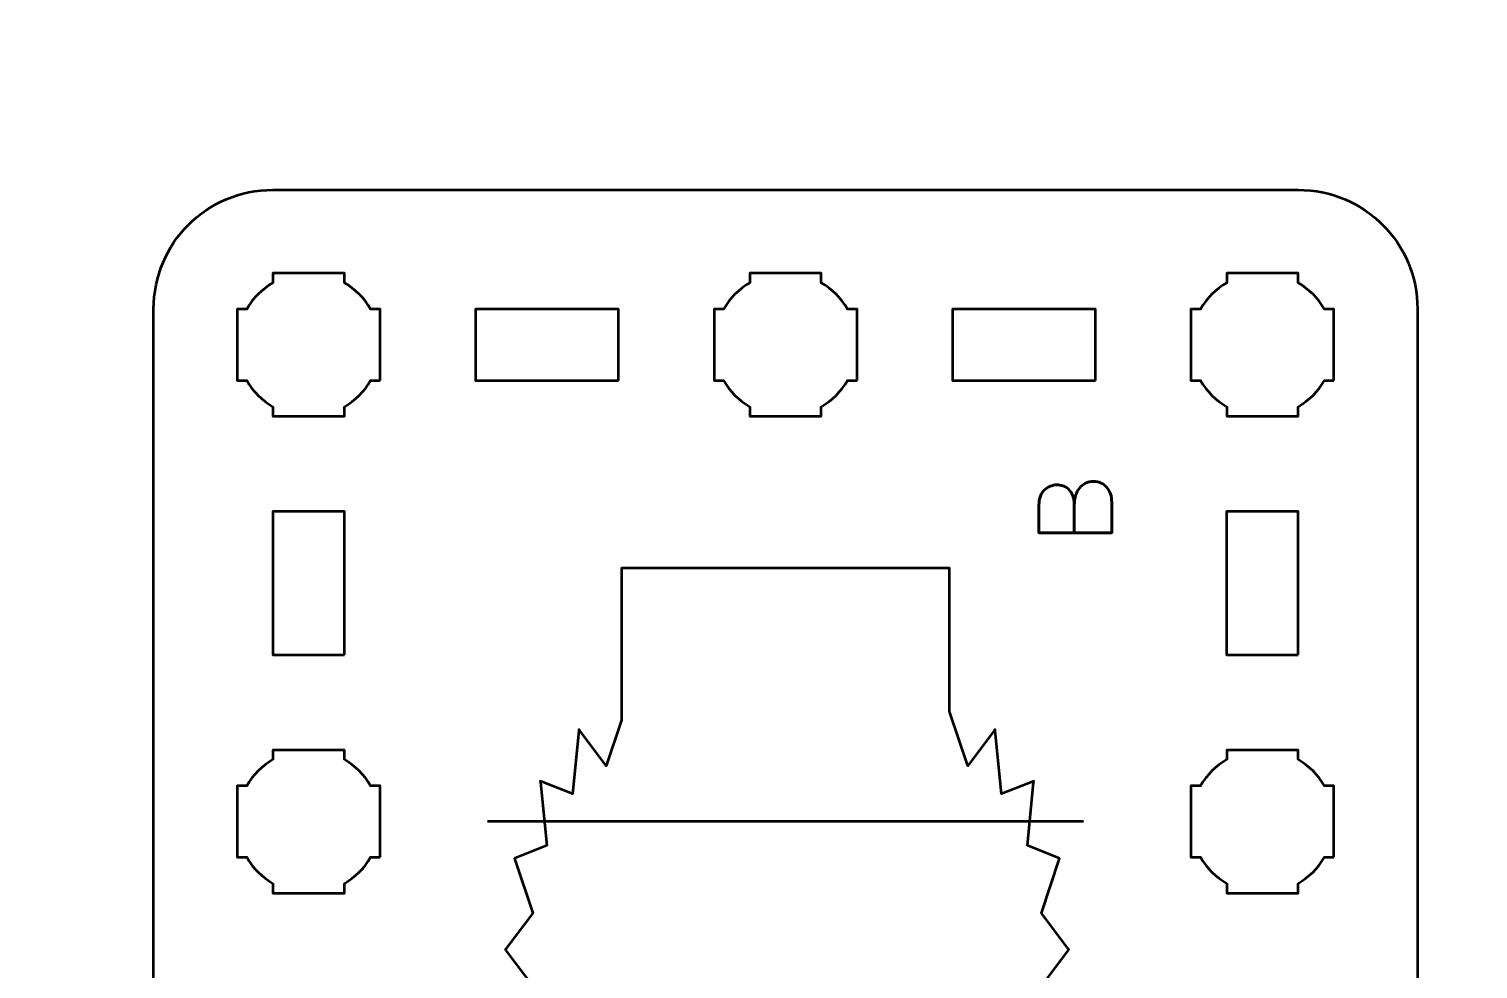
# Model space of a CAD drawing. Header units: centimetres. Extents: x -21 to 0, y -29.7 to 0.
# Drawn here: x -14.92 to -8.85, y -19.72 to -15.77 of the extents above; entities that cross this region are included whole.
import ezdxf

# ---------------------------------------------------------------- set-up
doc = ezdxf.new("R2010")
doc.units = ezdxf.units.CM
doc.header["$MEASUREMENT"] = 0
doc.layers.add('Layer 1', color=7, linetype='Continuous')

msp = doc.modelspace()

# ---------------------------------------------------------------- linework, layer by layer
at = {"layer": 'Layer 1', "color": 22, "lineweight": 53}
msp.add_open_spline([(-21.00003, -29.19995), (-21.00003, -29.19995), (-21.00003, -0.49992), (-21.00003, -0.49992), (-21.00003, -0.49992), (-21.00003, -0.22295), (-20.77694, 0.00004), (-20.49994, 0.00004), (-20.49994, 0.00004), (-20.49994, 0.00004), (-0.50008, 0.00004), (-0.50008, 0.00004), (-0.50008, 0.00004), (-0.22294, 0.00004), (0.00002, -0.22295), (0.00002, -0.49992), (0.00002, -0.49992), (0.00002, -0.49992), (0.00002, -29.19995), (0.00002, -29.19995), (0.00002, -29.19995), (0.00002, -29.47695), (-0.22294, -29.70004), (-0.50008, -29.70004), (-0.50008, -29.70004), (-0.50008, -29.70004), (-20.49994, -29.70004), (-20.49994, -29.70004), (-20.49994, -29.70004), (-20.77694, -29.70004), (-21.00003, -29.47695), (-21.00003, -29.19995)], degree=3, knots=[0, 0, 0, 0, 0.125, 0.125, 0.125, 0.125, 0.25, 0.25, 0.25, 0.25, 0.375, 0.375, 0.375, 0.375, 0.5, 0.5, 0.5, 0.5, 0.625, 0.625, 0.625, 0.625, 0.75, 0.75, 0.75, 0.75, 0.875, 0.875, 0.875, 0.875, 1, 1, 1, 1], dxfattribs=at)
at = {"layer": 'Layer 1', "color": 114, "lineweight": 53}
msp.add_open_spline([(-9.80017, -23.75001), (-9.80017, -23.75001), (-9.60006, -23.75003), (-9.60006, -23.75003), (-9.60006, -23.75003), (-9.32306, -23.75003), (-9.09997, -23.52694), (-9.09997, -23.24994), (-9.09997, -23.24994), (-9.09997, -23.24994), (-9.09997, -16.95007), (-9.09997, -16.95007), (-9.09997, -16.95007), (-9.09997, -16.67293), (-9.32306, -16.44997), (-9.60006, -16.44997), (-9.60006, -16.44997), (-9.60006, -16.44997), (-13.89993, -16.44997), (-13.89993, -16.44997), (-13.89993, -16.44997), (-14.17707, -16.44997), (-14.40003, -16.67293), (-14.40003, -16.95007), (-14.40003, -16.95007), (-14.40003, -16.95007), (-14.40003, -23.24994), (-14.40003, -23.24994), (-14.40003, -23.24994), (-14.40003, -23.52694), (-14.17707, -23.75003), (-13.89993, -23.75003), (-13.89993, -23.75003), (-13.89993, -23.75003), (-12.13445, -23.75003), (-12.13445, -23.75003), (-12.13445, -23.75003), (-12.13445, -23.75003), (-9.80017, -23.75001), (-9.80017, -23.75001)], degree=3, knots=[0, 0, 0, 0, 0.1, 0.1, 0.1, 0.1, 0.2, 0.2, 0.2, 0.2, 0.3, 0.3, 0.3, 0.3, 0.4, 0.4, 0.4, 0.4, 0.5, 0.5, 0.5, 0.5, 0.6, 0.6, 0.6, 0.6, 0.7, 0.7, 0.7, 0.7, 0.8, 0.8, 0.8, 0.8, 0.9, 0.9, 0.9, 0.9, 1, 1, 1, 1], dxfattribs=at)
at = {"layer": 'Layer 1', "lineweight": 53}
for points in [[(-13.45, -17.24993), (-13.45, -17.24993), (-13.49011, -17.24993), (-13.49011, -17.24993), (-13.49011, -17.24993), (-13.51643, -17.29554), (-13.55446, -17.33346), (-13.59993, -17.35978), (-13.59993, -17.35978), (-13.59993, -17.35978), (-13.59993, -17.4), (-13.59993, -17.4), (-13.59993, -17.4), (-13.59993, -17.4), (-13.75, -17.4), (-13.75, -17.4), (-13.75, -17.4), (-13.75, -17.4), (-13.89993, -17.4), (-13.89993, -17.4), (-13.89993, -17.4), (-13.89993, -17.4), (-13.89993, -17.35978), (-13.89993, -17.35978), (-13.89993, -17.35978), (-13.94555, -17.33346), (-13.98343, -17.29554), (-14.00975, -17.24993), (-14.00975, -17.24993), (-14.00975, -17.24993), (-14.05, -17.24993), (-14.05, -17.24993), (-14.05, -17.24993), (-14.05, -17.24993), (-14.05, -17.1), (-14.05, -17.1), (-14.05, -17.1), (-14.05, -17.1), (-14.05, -16.94992), (-14.05, -16.94992), (-14.05, -16.94992), (-14.05, -16.94992), (-14.00975, -16.94992), (-14.00975, -16.94992), (-14.00975, -16.94992), (-13.98343, -16.90445), (-13.94555, -16.86642), (-13.89993, -16.8401), (-13.89993, -16.8401), (-13.89993, -16.8401), (-13.89993, -16.79999), (-13.89993, -16.79999), (-13.89993, -16.79999), (-13.89993, -16.79999), (-13.75, -16.79999), (-13.75, -16.79999), (-13.75, -16.79999), (-13.75, -16.79999), (-13.59993, -16.79999), (-13.59993, -16.79999), (-13.59993, -16.79999), (-13.59993, -16.79999), (-13.59993, -16.8401), (-13.59993, -16.8401), (-13.59993, -16.8401), (-13.55446, -16.86642), (-13.51643, -16.90445), (-13.49011, -16.94992), (-13.49011, -16.94992), (-13.49011, -16.94992), (-13.45, -16.94992), (-13.45, -16.94992), (-13.45, -16.94992), (-13.45, -16.94992), (-13.45, -17.1), (-13.45, -17.1), (-13.45, -17.1), (-13.45, -17.1), (-13.45, -17.24993), (-13.45, -17.24993)], [(-11.45, -17.24993), (-11.45, -17.24993), (-11.49011, -17.24993), (-11.49011, -17.24993), (-11.49011, -17.24993), (-11.51643, -17.29554), (-11.55446, -17.33346), (-11.59993, -17.35978), (-11.59993, -17.35978), (-11.59993, -17.35978), (-11.59993, -17.4), (-11.59993, -17.4), (-11.59993, -17.4), (-11.59993, -17.4), (-11.75, -17.4), (-11.75, -17.4), (-11.75, -17.4), (-11.75, -17.4), (-11.89993, -17.4), (-11.89993, -17.4), (-11.89993, -17.4), (-11.89993, -17.4), (-11.89993, -17.35978), (-11.89993, -17.35978), (-11.89993, -17.35978), (-11.94555, -17.33346), (-11.98343, -17.29554), (-12.00975, -17.24993), (-12.00975, -17.24993), (-12.00975, -17.24993), (-12.05, -17.24993), (-12.05, -17.24993), (-12.05, -17.24993), (-12.05, -17.24993), (-12.05, -17.1), (-12.05, -17.1), (-12.05, -17.1), (-12.05, -17.1), (-12.05, -16.94992), (-12.05, -16.94992), (-12.05, -16.94992), (-12.05, -16.94992), (-12.00975, -16.94992), (-12.00975, -16.94992), (-12.00975, -16.94992), (-11.98343, -16.90445), (-11.94555, -16.86642), (-11.89993, -16.8401), (-11.89993, -16.8401), (-11.89993, -16.8401), (-11.89993, -16.79999), (-11.89993, -16.79999), (-11.89993, -16.79999), (-11.89993, -16.79999), (-11.75, -16.79999), (-11.75, -16.79999), (-11.75, -16.79999), (-11.75, -16.79999), (-11.59993, -16.79999), (-11.59993, -16.79999), (-11.59993, -16.79999), (-11.59993, -16.79999), (-11.59993, -16.8401), (-11.59993, -16.8401), (-11.59993, -16.8401), (-11.55446, -16.86642), (-11.51643, -16.90445), (-11.49011, -16.94992), (-11.49011, -16.94992), (-11.49011, -16.94992), (-11.45, -16.94992), (-11.45, -16.94992), (-11.45, -16.94992), (-11.45, -16.94992), (-11.45, -17.1), (-11.45, -17.1), (-11.45, -17.1), (-11.45, -17.1), (-11.45, -17.24993), (-11.45, -17.24993)], [(-9.45, -17.24993), (-9.45, -17.24993), (-9.49011, -17.24993), (-9.49011, -17.24993), (-9.49011, -17.24993), (-9.51643, -17.29554), (-9.55446, -17.33346), (-9.59993, -17.35978), (-9.59993, -17.35978), (-9.59993, -17.35978), (-9.59993, -17.4), (-9.59993, -17.4), (-9.59993, -17.4), (-9.59993, -17.4), (-9.75, -17.4), (-9.75, -17.4), (-9.75, -17.4), (-9.75, -17.4), (-9.89993, -17.4), (-9.89993, -17.4), (-9.89993, -17.4), (-9.89993, -17.4), (-9.89993, -17.35978), (-9.89993, -17.35978), (-9.89993, -17.35978), (-9.94555, -17.33346), (-9.98343, -17.29554), (-10.00975, -17.24993), (-10.00975, -17.24993), (-10.00975, -17.24993), (-10.05, -17.24993), (-10.05, -17.24993), (-10.05, -17.24993), (-10.05, -17.24993), (-10.05, -17.1), (-10.05, -17.1), (-10.05, -17.1), (-10.05, -17.1), (-10.05, -16.94992), (-10.05, -16.94992), (-10.05, -16.94992), (-10.05, -16.94992), (-10.00975, -16.94992), (-10.00975, -16.94992), (-10.00975, -16.94992), (-9.98343, -16.90445), (-9.94555, -16.86642), (-9.89993, -16.8401), (-9.89993, -16.8401), (-9.89993, -16.8401), (-9.89993, -16.79999), (-9.89993, -16.79999), (-9.89993, -16.79999), (-9.89993, -16.79999), (-9.75, -16.79999), (-9.75, -16.79999), (-9.75, -16.79999), (-9.75, -16.79999), (-9.59993, -16.79999), (-9.59993, -16.79999), (-9.59993, -16.79999), (-9.59993, -16.79999), (-9.59993, -16.8401), (-9.59993, -16.8401), (-9.59993, -16.8401), (-9.55446, -16.86642), (-9.51643, -16.90445), (-9.49011, -16.94992), (-9.49011, -16.94992), (-9.49011, -16.94992), (-9.45, -16.94992), (-9.45, -16.94992), (-9.45, -16.94992), (-9.45, -16.94992), (-9.45, -17.1), (-9.45, -17.1), (-9.45, -17.1), (-9.45, -17.1), (-9.45, -17.24993), (-9.45, -17.24993)], [(-13.45, -19.24993), (-13.45, -19.24993), (-13.49011, -19.24993), (-13.49011, -19.24993), (-13.49011, -19.24993), (-13.51643, -19.29554), (-13.55446, -19.33346), (-13.59993, -19.35978), (-13.59993, -19.35978), (-13.59993, -19.35978), (-13.59993, -19.4), (-13.59993, -19.4), (-13.59993, -19.4), (-13.59993, -19.4), (-13.75, -19.4), (-13.75, -19.4), (-13.75, -19.4), (-13.75, -19.4), (-13.89993, -19.4), (-13.89993, -19.4), (-13.89993, -19.4), (-13.89993, -19.4), (-13.89993, -19.35978), (-13.89993, -19.35978), (-13.89993, -19.35978), (-13.94555, -19.33346), (-13.98343, -19.29554), (-14.00975, -19.24993), (-14.00975, -19.24993), (-14.00975, -19.24993), (-14.05, -19.24993), (-14.05, -19.24993), (-14.05, -19.24993), (-14.05, -19.24993), (-14.05, -19.1), (-14.05, -19.1), (-14.05, -19.1), (-14.05, -19.1), (-14.05, -18.94992), (-14.05, -18.94992), (-14.05, -18.94992), (-14.05, -18.94992), (-14.00975, -18.94992), (-14.00975, -18.94992), (-14.00975, -18.94992), (-13.98343, -18.90445), (-13.94555, -18.86642), (-13.89993, -18.8401), (-13.89993, -18.8401), (-13.89993, -18.8401), (-13.89993, -18.79999), (-13.89993, -18.79999), (-13.89993, -18.79999), (-13.89993, -18.79999), (-13.75, -18.79999), (-13.75, -18.79999), (-13.75, -18.79999), (-13.75, -18.79999), (-13.59993, -18.79999), (-13.59993, -18.79999), (-13.59993, -18.79999), (-13.59993, -18.79999), (-13.59993, -18.8401), (-13.59993, -18.8401), (-13.59993, -18.8401), (-13.55446, -18.86642), (-13.51643, -18.90445), (-13.49011, -18.94992), (-13.49011, -18.94992), (-13.49011, -18.94992), (-13.45, -18.94992), (-13.45, -18.94992), (-13.45, -18.94992), (-13.45, -18.94992), (-13.45, -19.1), (-13.45, -19.1), (-13.45, -19.1), (-13.45, -19.1), (-13.45, -19.24993), (-13.45, -19.24993)], [(-9.45, -19.24993), (-9.45, -19.24993), (-9.49011, -19.24993), (-9.49011, -19.24993), (-9.49011, -19.24993), (-9.51643, -19.29554), (-9.55446, -19.33346), (-9.59993, -19.35978), (-9.59993, -19.35978), (-9.59993, -19.35978), (-9.59993, -19.4), (-9.59993, -19.4), (-9.59993, -19.4), (-9.59993, -19.4), (-9.75, -19.4), (-9.75, -19.4), (-9.75, -19.4), (-9.75, -19.4), (-9.89993, -19.4), (-9.89993, -19.4), (-9.89993, -19.4), (-9.89993, -19.4), (-9.89993, -19.35978), (-9.89993, -19.35978), (-9.89993, -19.35978), (-9.94555, -19.33346), (-9.98343, -19.29554), (-10.00975, -19.24993), (-10.00975, -19.24993), (-10.00975, -19.24993), (-10.05, -19.24993), (-10.05, -19.24993), (-10.05, -19.24993), (-10.05, -19.24993), (-10.05, -19.1), (-10.05, -19.1), (-10.05, -19.1), (-10.05, -19.1), (-10.05, -18.94992), (-10.05, -18.94992), (-10.05, -18.94992), (-10.05, -18.94992), (-10.00975, -18.94992), (-10.00975, -18.94992), (-10.00975, -18.94992), (-9.98343, -18.90445), (-9.94555, -18.86642), (-9.89993, -18.8401), (-9.89993, -18.8401), (-9.89993, -18.8401), (-9.89993, -18.79999), (-9.89993, -18.79999), (-9.89993, -18.79999), (-9.89993, -18.79999), (-9.75, -18.79999), (-9.75, -18.79999), (-9.75, -18.79999), (-9.75, -18.79999), (-9.59993, -18.79999), (-9.59993, -18.79999), (-9.59993, -18.79999), (-9.59993, -18.79999), (-9.59993, -18.8401), (-9.59993, -18.8401), (-9.59993, -18.8401), (-9.55446, -18.86642), (-9.51643, -18.90445), (-9.49011, -18.94992), (-9.49011, -18.94992), (-9.49011, -18.94992), (-9.45, -18.94992), (-9.45, -18.94992), (-9.45, -18.94992), (-9.45, -18.94992), (-9.45, -19.1), (-9.45, -19.1), (-9.45, -19.1), (-9.45, -19.1), (-9.45, -19.24993), (-9.45, -19.24993)]]:
    msp.add_open_spline(points, degree=3, knots=[0, 0, 0, 0, 0.05, 0.05, 0.05, 0.05, 0.1, 0.1, 0.1, 0.1, 0.15, 0.15, 0.15, 0.15, 0.2, 0.2, 0.2, 0.2, 0.25, 0.25, 0.25, 0.25, 0.3, 0.3, 0.3, 0.3, 0.35, 0.35, 0.35, 0.35, 0.4, 0.4, 0.4, 0.4, 0.45, 0.45, 0.45, 0.45, 0.5, 0.5, 0.5, 0.5, 0.55, 0.55, 0.55, 0.55, 0.6, 0.6, 0.6, 0.6, 0.65, 0.65, 0.65, 0.65, 0.7, 0.7, 0.7, 0.7, 0.75, 0.75, 0.75, 0.75, 0.8, 0.8, 0.8, 0.8, 0.85, 0.85, 0.85, 0.85, 0.9, 0.9, 0.9, 0.9, 0.95, 0.95, 0.95, 0.95, 1, 1, 1, 1], dxfattribs=at)
at = {"layer": 'Layer 1', "color": 250, "lineweight": 53}
for points, knots in [([(-12.44998, -17.25007), (-12.44998, -17.25007), (-13.04998, -17.25007), (-13.04998, -17.25007), (-13.04998, -17.25007), (-13.04998, -17.25007), (-13.04998, -16.95007), (-13.04998, -16.95007), (-13.04998, -16.95007), (-13.04998, -16.95007), (-12.44998, -16.95007), (-12.44998, -16.95007), (-12.44998, -16.95007), (-12.44998, -16.95007), (-12.44998, -17.25007), (-12.44998, -17.25007)], [0, 0, 0, 0, 0.25, 0.25, 0.25, 0.25, 0.5, 0.5, 0.5, 0.5, 0.75, 0.75, 0.75, 0.75, 1, 1, 1, 1]), ([(-10.45001, -17.25007), (-10.45001, -17.25007), (-11.05002, -17.25007), (-11.05002, -17.25007), (-11.05002, -17.25007), (-11.05002, -17.25007), (-11.05002, -16.95007), (-11.05002, -16.95007), (-11.05002, -16.95007), (-11.05002, -16.95007), (-10.45001, -16.95007), (-10.45001, -16.95007), (-10.45001, -16.95007), (-10.45001, -16.95007), (-10.45001, -17.25007), (-10.45001, -17.25007)], [0, 0, 0, 0, 0.25, 0.25, 0.25, 0.25, 0.5, 0.5, 0.5, 0.5, 0.75, 0.75, 0.75, 0.75, 1, 1, 1, 1]), ([(-13.59993, -18.40002), (-13.59993, -18.40002), (-13.89993, -18.40002), (-13.89993, -18.40002), (-13.89993, -18.40002), (-13.89993, -18.40002), (-13.89993, -17.80002), (-13.89993, -17.80002), (-13.89993, -17.80002), (-13.89993, -17.80002), (-13.59993, -17.80002), (-13.59993, -17.80002), (-13.59993, -17.80002), (-13.59993, -17.80002), (-13.59993, -18.40002), (-13.59993, -18.40002)], [0, 0, 0, 0, 0.25, 0.25, 0.25, 0.25, 0.5, 0.5, 0.5, 0.5, 0.75, 0.75, 0.75, 0.75, 1, 1, 1, 1]), ([(-9.60006, -18.40002), (-9.60006, -18.40002), (-9.90007, -18.40002), (-9.90007, -18.40002), (-9.90007, -18.40002), (-9.90007, -18.40002), (-9.90007, -17.80002), (-9.90007, -17.80002), (-9.90007, -17.80002), (-9.90007, -17.80002), (-9.60006, -17.80002), (-9.60006, -17.80002), (-9.60006, -17.80002), (-9.60006, -17.80002), (-9.60006, -18.40002), (-9.60006, -18.40002)], [0, 0, 0, 0, 0.25, 0.25, 0.25, 0.25, 0.5, 0.5, 0.5, 0.5, 0.75, 0.75, 0.75, 0.75, 1, 1, 1, 1]), ([(-11.06247, -21.23746), (-11.06247, -21.23746), (-12.43747, -21.23746), (-12.43747, -21.23746), (-12.43747, -21.23746), (-12.43747, -21.23746), (-12.43747, -20.60001), (-12.43747, -20.60001), (-12.43747, -20.60001), (-12.43747, -20.60001), (-12.50161, -20.40805), (-12.50161, -20.40805), (-12.50161, -20.40805), (-12.50161, -20.40805), (-12.61376, -20.55792), (-12.61376, -20.55792), (-12.61376, -20.55792), (-12.61376, -20.55792), (-12.61632, -20.56133), (-12.61632, -20.56133), (-12.61632, -20.56133), (-12.61632, -20.56133), (-12.61691, -20.55531), (-12.61691, -20.55531), (-12.61691, -20.55531), (-12.61691, -20.55531), (-12.64322, -20.29074), (-12.64322, -20.29074), (-12.64322, -20.29074), (-12.64322, -20.29074), (-12.77552, -20.34337), (-12.77552, -20.34337), (-12.77552, -20.34337), (-12.77552, -20.34337), (-12.77852, -20.34456), (-12.77852, -20.34456), (-12.77852, -20.34456), (-12.77852, -20.34456), (-12.77793, -20.33856), (-12.77793, -20.33856), (-12.77793, -20.33856), (-12.77793, -20.33856), (-12.75162, -20.07396), (-12.75162, -20.07396), (-12.75162, -20.07396), (-12.75162, -20.07396), (-12.8839, -20.02134), (-12.8839, -20.02134), (-12.8839, -20.02134), (-12.8839, -20.02134), (-12.88691, -20.02014), (-12.88691, -20.02014), (-12.88691, -20.02014), (-12.88691, -20.02014), (-12.8852, -20.01504), (-12.8852, -20.01504), (-12.8852, -20.01504), (-12.8852, -20.01504), (-12.81026, -19.79073), (-12.81026, -19.79073), (-12.81026, -19.79073), (-12.81026, -19.79073), (-12.92242, -19.64084), (-12.92242, -19.64084), (-12.92242, -19.64084), (-12.92242, -19.64084), (-12.92497, -19.63745), (-12.92497, -19.63745), (-12.92497, -19.63745), (-12.92497, -19.63745), (-12.92242, -19.63405), (-12.92242, -19.63405), (-12.92242, -19.63405), (-12.92242, -19.63405), (-12.81026, -19.48417), (-12.81026, -19.48417), (-12.81026, -19.48417), (-12.81026, -19.48417), (-12.8852, -19.25986), (-12.8852, -19.25986), (-12.8852, -19.25986), (-12.8852, -19.25986), (-12.88691, -19.25476), (-12.88691, -19.25476), (-12.88691, -19.25476), (-12.88691, -19.25476), (-12.8839, -19.25356), (-12.8839, -19.25356), (-12.8839, -19.25356), (-12.8839, -19.25356), (-12.75162, -19.20093), (-12.75162, -19.20093), (-12.75162, -19.20093), (-12.75162, -19.20093), (-12.77793, -18.93633), (-12.77793, -18.93633), (-12.77793, -18.93633), (-12.77793, -18.93633), (-12.77852, -18.93034), (-12.77852, -18.93034), (-12.77852, -18.93034), (-12.77852, -18.93034), (-12.77552, -18.93153), (-12.77552, -18.93153), (-12.77552, -18.93153), (-12.77552, -18.93153), (-12.64322, -18.98416), (-12.64322, -18.98416), (-12.64322, -18.98416), (-12.64322, -18.98416), (-12.61691, -18.71959), (-12.61691, -18.71959), (-12.61691, -18.71959), (-12.61691, -18.71959), (-12.61632, -18.71357), (-12.61632, -18.71357), (-12.61632, -18.71357), (-12.61632, -18.71357), (-12.61376, -18.71697), (-12.61376, -18.71697), (-12.61376, -18.71697), (-12.61376, -18.71697), (-12.50161, -18.86685), (-12.50161, -18.86685), (-12.50161, -18.86685), (-12.50161, -18.86685), (-12.43747, -18.67488), (-12.43747, -18.67488), (-12.43747, -18.67488), (-12.43747, -18.67488), (-12.43747, -18.03745), (-12.43747, -18.03745), (-12.43747, -18.03745), (-12.43747, -18.03745), (-11.06247, -18.03745), (-11.06247, -18.03745), (-11.06247, -18.03745), (-11.06247, -18.03745), (-11.06247, -18.63745), (-11.06247, -18.63745), (-11.06247, -18.63745), (-11.06247, -18.63745), (-11.06077, -18.64253), (-11.06077, -18.64253), (-11.06077, -18.64253), (-11.06077, -18.64253), (-10.98583, -18.86685), (-10.98583, -18.86685), (-10.98583, -18.86685), (-10.98583, -18.86685), (-10.87367, -18.71697), (-10.87367, -18.71697), (-10.87367, -18.71697), (-10.87367, -18.71697), (-10.87112, -18.71357), (-10.87112, -18.71357), (-10.87112, -18.71357), (-10.87112, -18.71357), (-10.87052, -18.71959), (-10.87052, -18.71959), (-10.87052, -18.71959), (-10.87052, -18.71959), (-10.84421, -18.98416), (-10.84421, -18.98416), (-10.84421, -18.98416), (-10.84421, -18.98416), (-10.71191, -18.93153), (-10.71191, -18.93153), (-10.71191, -18.93153), (-10.71191, -18.93153), (-10.70891, -18.93034), (-10.70891, -18.93034), (-10.70891, -18.93034), (-10.70891, -18.93034), (-10.70951, -18.93633), (-10.70951, -18.93633), (-10.70951, -18.93633), (-10.70951, -18.93633), (-10.73582, -19.20093), (-10.73582, -19.20093), (-10.73582, -19.20093), (-10.73582, -19.20093), (-10.60354, -19.25356), (-10.60354, -19.25356), (-10.60354, -19.25356), (-10.60354, -19.25356), (-10.60053, -19.25476), (-10.60053, -19.25476), (-10.60053, -19.25476), (-10.60053, -19.25476), (-10.60223, -19.25986), (-10.60223, -19.25986), (-10.60223, -19.25986), (-10.60223, -19.25986), (-10.67717, -19.48417), (-10.67717, -19.48417), (-10.67717, -19.48417), (-10.67717, -19.48417), (-10.56501, -19.63405), (-10.56501, -19.63405), (-10.56501, -19.63405), (-10.56501, -19.63405), (-10.56247, -19.63745), (-10.56247, -19.63745), (-10.56247, -19.63745), (-10.56247, -19.63745), (-10.56501, -19.64084), (-10.56501, -19.64084), (-10.56501, -19.64084), (-10.56501, -19.64084), (-10.67717, -19.79073), (-10.67717, -19.79073), (-10.67717, -19.79073), (-10.67717, -19.79073), (-10.60223, -20.01504), (-10.60223, -20.01504), (-10.60223, -20.01504), (-10.60223, -20.01504), (-10.60053, -20.02014), (-10.60053, -20.02014), (-10.60053, -20.02014), (-10.60053, -20.02014), (-10.60354, -20.02134), (-10.60354, -20.02134), (-10.60354, -20.02134), (-10.60354, -20.02134), (-10.73582, -20.07396), (-10.73582, -20.07396), (-10.73582, -20.07396), (-10.73582, -20.07396), (-10.70951, -20.33856), (-10.70951, -20.33856), (-10.70951, -20.33856), (-10.70951, -20.33856), (-10.70891, -20.34456), (-10.70891, -20.34456), (-10.70891, -20.34456), (-10.70891, -20.34456), (-10.71191, -20.34337), (-10.71191, -20.34337), (-10.71191, -20.34337), (-10.71191, -20.34337), (-10.84421, -20.29074), (-10.84421, -20.29074), (-10.84421, -20.29074), (-10.84421, -20.29074), (-10.87052, -20.55531), (-10.87052, -20.55531), (-10.87052, -20.55531), (-10.87052, -20.55531), (-10.87112, -20.56133), (-10.87112, -20.56133), (-10.87112, -20.56133), (-10.87112, -20.56133), (-10.87367, -20.55792), (-10.87367, -20.55792), (-10.87367, -20.55792), (-10.87367, -20.55792), (-10.98583, -20.40805), (-10.98583, -20.40805), (-10.98583, -20.40805), (-10.98583, -20.40805), (-11.06077, -20.63236), (-11.06077, -20.63236), (-11.06077, -20.63236), (-11.06077, -20.63236), (-11.06247, -20.63745), (-11.06247, -20.63745), (-11.06247, -20.63745), (-11.06247, -20.63745), (-11.06247, -21.23746), (-11.06247, -21.23746)], [0, 0, 0, 0, 0.0147059, 0.0147059, 0.0147059, 0.0147059, 0.0294118, 0.0294118, 0.0294118, 0.0294118, 0.0441176, 0.0441176, 0.0441176, 0.0441176, 0.0588235, 0.0588235, 0.0588235, 0.0588235, 0.0735294, 0.0735294, 0.0735294, 0.0735294, 0.0882353, 0.0882353, 0.0882353, 0.0882353, 0.1029412, 0.1029412, 0.1029412, 0.1029412, 0.1176471, 0.1176471, 0.1176471, 0.1176471, 0.1323529, 0.1323529, 0.1323529, 0.1323529, 0.1470588, 0.1470588, 0.1470588, 0.1470588, 0.1617647, 0.1617647, 0.1617647, 0.1617647, 0.1764706, 0.1764706, 0.1764706, 0.1764706, 0.1911765, 0.1911765, 0.1911765, 0.1911765, 0.2058824, 0.2058824, 0.2058824, 0.2058824, 0.2205882, 0.2205882, 0.2205882, 0.2205882, 0.2352941, 0.2352941, 0.2352941, 0.2352941, 0.25, 0.25, 0.25, 0.25, 0.2647059, 0.2647059, 0.2647059, 0.2647059, 0.2794118, 0.2794118, 0.2794118, 0.2794118, 0.2941176, 0.2941176, 0.2941176, 0.2941176, 0.3088235, 0.3088235, 0.3088235, 0.3088235, 0.3235294, 0.3235294, 0.3235294, 0.3235294, 0.3382353, 0.3382353, 0.3382353, 0.3382353, 0.3529412, 0.3529412, 0.3529412, 0.3529412, 0.3676471, 0.3676471, 0.3676471, 0.3676471, 0.3823529, 0.3823529, 0.3823529, 0.3823529, 0.3970588, 0.3970588, 0.3970588, 0.3970588, 0.4117647, 0.4117647, 0.4117647, 0.4117647, 0.4264706, 0.4264706, 0.4264706, 0.4264706, 0.4411765, 0.4411765, 0.4411765, 0.4411765, 0.4558824, 0.4558824, 0.4558824, 0.4558824, 0.4705882, 0.4705882, 0.4705882, 0.4705882, 0.4852941, 0.4852941, 0.4852941, 0.4852941, 0.5, 0.5, 0.5, 0.5, 0.5147059, 0.5147059, 0.5147059, 0.5147059, 0.5294118, 0.5294118, 0.5294118, 0.5294118, 0.5441176, 0.5441176, 0.5441176, 0.5441176, 0.5588235, 0.5588235, 0.5588235, 0.5588235, 0.5735294, 0.5735294, 0.5735294, 0.5735294, 0.5882353, 0.5882353, 0.5882353, 0.5882353, 0.6029412, 0.6029412, 0.6029412, 0.6029412, 0.6176471, 0.6176471, 0.6176471, 0.6176471, 0.6323529, 0.6323529, 0.6323529, 0.6323529, 0.6470588, 0.6470588, 0.6470588, 0.6470588, 0.6617647, 0.6617647, 0.6617647, 0.6617647, 0.6764706, 0.6764706, 0.6764706, 0.6764706, 0.6911765, 0.6911765, 0.6911765, 0.6911765, 0.7058824, 0.7058824, 0.7058824, 0.7058824, 0.7205882, 0.7205882, 0.7205882, 0.7205882, 0.7352941, 0.7352941, 0.7352941, 0.7352941, 0.75, 0.75, 0.75, 0.75, 0.7647059, 0.7647059, 0.7647059, 0.7647059, 0.7794118, 0.7794118, 0.7794118, 0.7794118, 0.7941176, 0.7941176, 0.7941176, 0.7941176, 0.8088235, 0.8088235, 0.8088235, 0.8088235, 0.8235294, 0.8235294, 0.8235294, 0.8235294, 0.8382353, 0.8382353, 0.8382353, 0.8382353, 0.8529412, 0.8529412, 0.8529412, 0.8529412, 0.8676471, 0.8676471, 0.8676471, 0.8676471, 0.8823529, 0.8823529, 0.8823529, 0.8823529, 0.8970588, 0.8970588, 0.8970588, 0.8970588, 0.9117647, 0.9117647, 0.9117647, 0.9117647, 0.9264706, 0.9264706, 0.9264706, 0.9264706, 0.9411765, 0.9411765, 0.9411765, 0.9411765, 0.9558824, 0.9558824, 0.9558824, 0.9558824, 0.9705882, 0.9705882, 0.9705882, 0.9705882, 0.9852941, 0.9852941, 0.9852941, 0.9852941, 1, 1, 1, 1])]:
    msp.add_open_spline(points, degree=3, knots=knots, dxfattribs=at)
at = {"layer": 'Layer 1', "color": 30, "lineweight": 53}
msp.add_open_spline([(-10.53917, -17.88948), (-10.53917, -17.88948), (-10.53917, -17.77222), (-10.53917, -17.77222), (-10.53917, -17.77222), (-10.53924, -17.75698), (-10.54135, -17.744), (-10.54552, -17.73306), (-10.54552, -17.73306), (-10.54961, -17.72219), (-10.55518, -17.71338), (-10.56217, -17.70653), (-10.56217, -17.70653), (-10.56915, -17.69969), (-10.57705, -17.69475), (-10.5858, -17.69164), (-10.5858, -17.69164), (-10.59448, -17.68861), (-10.60351, -17.6872), (-10.61282, -17.68755), (-10.61282, -17.68755), (-10.62214, -17.68798), (-10.63117, -17.68995), (-10.63999, -17.69348), (-10.63999, -17.69348), (-10.64881, -17.69694), (-10.65678, -17.70216), (-10.66391, -17.709), (-10.66391, -17.709), (-10.67103, -17.71584), (-10.67668, -17.72438), (-10.68084, -17.73475), (-10.68084, -17.73475), (-10.68507, -17.74513), (-10.68726, -17.75733), (-10.68733, -17.77137), (-10.68733, -17.77137), (-10.68733, -17.77137), (-10.68733, -17.88948), (-10.68733, -17.88948), (-10.68733, -17.88948), (-10.68733, -17.88948), (-10.38211, -17.88948), (-10.38211, -17.88948), (-10.38211, -17.88948), (-10.38211, -17.88948), (-10.38211, -17.75952), (-10.38211, -17.75952), (-10.38211, -17.75952), (-10.38211, -17.74738), (-10.38387, -17.73609), (-10.38733, -17.72565), (-10.38733, -17.72565), (-10.39086, -17.71521), (-10.39587, -17.70611), (-10.4025, -17.69821), (-10.4025, -17.69821), (-10.4092, -17.69037), (-10.41725, -17.68424), (-10.42677, -17.67986), (-10.42677, -17.67986), (-10.4363, -17.67549), (-10.44709, -17.67323), (-10.45916, -17.67316), (-10.45916, -17.67316), (-10.47129, -17.67344), (-10.48223, -17.67598), (-10.49203, -17.68085), (-10.49203, -17.68085), (-10.50184, -17.68572), (-10.51024, -17.69249), (-10.51722, -17.70124), (-10.51722, -17.70124), (-10.52428, -17.70999), (-10.52971, -17.72043), (-10.53345, -17.73243), (-10.53345, -17.73243), (-10.53719, -17.74442), (-10.53909, -17.75768), (-10.53917, -17.77222), (-10.53917, -17.77222), (-10.53909, -17.75768), (-10.53719, -17.74442), (-10.53345, -17.73243), (-10.53345, -17.73243), (-10.52971, -17.72043), (-10.52428, -17.70999), (-10.51722, -17.70124), (-10.51722, -17.70124), (-10.51024, -17.69249), (-10.50184, -17.68572), (-10.49203, -17.68085), (-10.49203, -17.68085), (-10.48223, -17.67598), (-10.47129, -17.67344), (-10.45916, -17.67316), (-10.45916, -17.67316), (-10.44709, -17.67323), (-10.4363, -17.67549), (-10.42677, -17.67986), (-10.42677, -17.67986), (-10.41725, -17.68424), (-10.4092, -17.69037), (-10.4025, -17.69821), (-10.4025, -17.69821), (-10.39587, -17.70611), (-10.39086, -17.71521), (-10.38733, -17.72565), (-10.38733, -17.72565), (-10.38387, -17.73609), (-10.38211, -17.74738), (-10.38211, -17.75952), (-10.38211, -17.75952), (-10.38211, -17.75952), (-10.38211, -17.88948), (-10.38211, -17.88948), (-10.38211, -17.88948), (-10.38211, -17.88948), (-10.68733, -17.88948), (-10.68733, -17.88948), (-10.68733, -17.88948), (-10.68733, -17.88948), (-10.68733, -17.77137), (-10.68733, -17.77137), (-10.68733, -17.77137), (-10.68726, -17.75733), (-10.68507, -17.74513), (-10.68084, -17.73475), (-10.68084, -17.73475), (-10.67668, -17.72438), (-10.67103, -17.71584), (-10.66391, -17.709), (-10.66391, -17.709), (-10.65678, -17.70216), (-10.64881, -17.69694), (-10.63999, -17.69348), (-10.63999, -17.69348), (-10.63117, -17.68995), (-10.62214, -17.68798), (-10.61282, -17.68755), (-10.61282, -17.68755), (-10.60351, -17.6872), (-10.59448, -17.68861), (-10.5858, -17.69164), (-10.5858, -17.69164), (-10.57705, -17.69475), (-10.56915, -17.69969), (-10.56217, -17.70653), (-10.56217, -17.70653), (-10.55518, -17.71338), (-10.54961, -17.72219), (-10.54552, -17.73306), (-10.54552, -17.73306), (-10.54135, -17.744), (-10.53924, -17.75698), (-10.53917, -17.77222), (-10.53917, -17.77222), (-10.53917, -17.77222), (-10.53917, -17.88948), (-10.53917, -17.88948)], degree=3, knots=[0, 0, 0, 0, 0.025, 0.025, 0.025, 0.025, 0.05, 0.05, 0.05, 0.05, 0.075, 0.075, 0.075, 0.075, 0.1, 0.1, 0.1, 0.1, 0.125, 0.125, 0.125, 0.125, 0.15, 0.15, 0.15, 0.15, 0.175, 0.175, 0.175, 0.175, 0.2, 0.2, 0.2, 0.2, 0.225, 0.225, 0.225, 0.225, 0.25, 0.25, 0.25, 0.25, 0.275, 0.275, 0.275, 0.275, 0.3, 0.3, 0.3, 0.3, 0.325, 0.325, 0.325, 0.325, 0.35, 0.35, 0.35, 0.35, 0.375, 0.375, 0.375, 0.375, 0.4, 0.4, 0.4, 0.4, 0.425, 0.425, 0.425, 0.425, 0.45, 0.45, 0.45, 0.45, 0.475, 0.475, 0.475, 0.475, 0.5, 0.5, 0.5, 0.5, 0.525, 0.525, 0.525, 0.525, 0.55, 0.55, 0.55, 0.55, 0.575, 0.575, 0.575, 0.575, 0.6, 0.6, 0.6, 0.6, 0.625, 0.625, 0.625, 0.625, 0.65, 0.65, 0.65, 0.65, 0.675, 0.675, 0.675, 0.675, 0.7, 0.7, 0.7, 0.7, 0.725, 0.725, 0.725, 0.725, 0.75, 0.75, 0.75, 0.75, 0.775, 0.775, 0.775, 0.775, 0.8, 0.8, 0.8, 0.8, 0.825, 0.825, 0.825, 0.825, 0.85, 0.85, 0.85, 0.85, 0.875, 0.875, 0.875, 0.875, 0.9, 0.9, 0.9, 0.9, 0.925, 0.925, 0.925, 0.925, 0.95, 0.95, 0.95, 0.95, 0.975, 0.975, 0.975, 0.975, 1, 1, 1, 1], dxfattribs=at)
msp.add_open_spline([(-10.5, -19.10001), (-10.5, -19.10001), (-13, -19.10001), (-13, -19.10001)], degree=3, dxfattribs=at)

doc.saveas('drawing.dxf')
